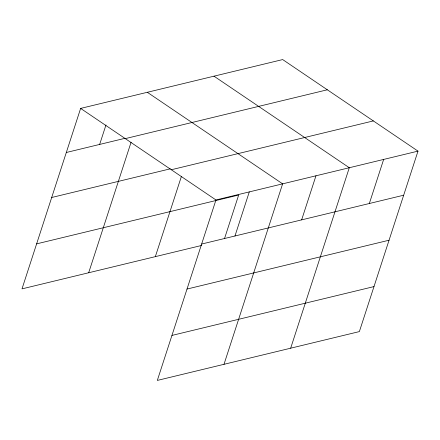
<?xml version="1.0" encoding="UTF-8"?>
<svg xmlns="http://www.w3.org/2000/svg" width="440" height="440" viewBox="0 0 440 440"><rect width="100%" height="100%" fill="white"/><g stroke="black" fill="none" stroke-linecap="round" stroke-linejoin="round"><path stroke-width="0.66" d="M418 151.129L215.958 199.964L157.322 380.424L359.365 331.595L418 151.129L282.678 59.576L80.636 108.405L22 288.871L201.586 245.465M99.649 144.43L105.969 124.982M88.677 272.756L131.082 142.246M155.347 256.641L181.429 176.369M224.466 238.733L238.667 195.03L36.625 243.865M234.971 235.989L249.293 191.906M223.993 364.315L282.629 183.849L147.312 92.29M301.642 219.874L315.97 175.791M290.67 348.2L349.305 167.734L213.983 76.175M369.331 203.517L383.653 159.429M66.314 152.488L124.988 138.309M125.29 138.622L327.333 89.788M51.689 197.494L170.368 168.812M171.303 169.746L373.346 120.918M201.636 244.046L403.678 195.212M187.011 289.053L389.054 240.218M171.947 335.423L373.989 286.589M80.636 108.405L215.958 199.964"/></g></svg>
